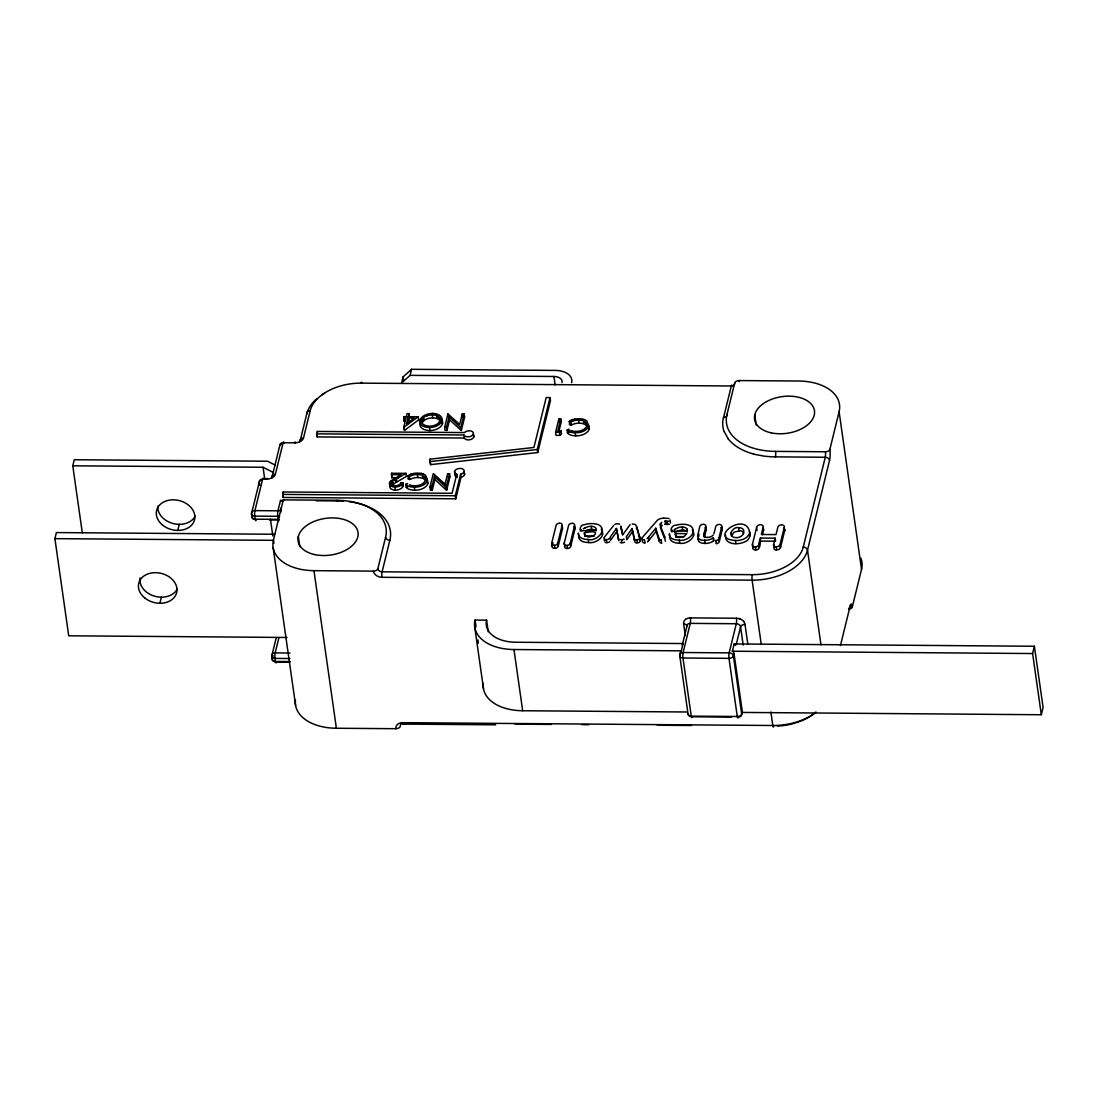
<?xml version="1.0" encoding="UTF-8"?>
<svg xmlns="http://www.w3.org/2000/svg" width="1098" height="1098" viewBox="0 0 1098 1098"><rect width="100%" height="100%" fill="white"/><g stroke="black" fill="none" stroke-linecap="round" stroke-linejoin="round"><path stroke-width="1.5" d="M697.559 536.167L699.783 526.464A3.39 2.072 -8.1 0 1 702.953 524.281M697.999 539.228L699.042 534.218M421.563 421.275L421.577 421.138A8.455 5.174 -8.1 0 1 421.632 420.603L421.728 420.218M704.381 537.471L706.206 529.579A3.418 2.086 -8.1 0 0 705.149 527.685M584.85 536.14L584.438 532.846C602.994 528.742 593.785 537.498 588.995 536.716M675.929 536.606L683.972 536.675L686.758 533.642L675.49 533.546L675.915 536.785A9.58 5.861 -8.1 0 0 675.901 537.457M584.438 532.901L584.424 532.955A9.58 5.861 -8.1 0 0 584.411 533.697L584.424 533.793A5.929 3.623 -8.1 0 0 588.857 536.895M675.49 533.601L675.476 533.669A9.58 5.861 -8.1 0 0 675.462 534.397L675.462 534.452M641.973 538.253L642.412 541.287A2.978 1.825 -8.1 0 0 642.55 542.041M731.419 536.359L734.013 532.146L739.613 530.828M721.729 526.738L718.861 538.459A3.198 1.963 -8.1 0 1 715.869 540.614M552.157 546.2L552.98 542.741M564.674 546.296L564.303 542.879L568.586 525.503A3.486 2.127 -8.1 0 1 571.825 523.266M562.492 528.618L562.066 525.462A3.486 2.127 -8.1 0 0 559.98 523.156M575.009 528.646L574.583 525.558A3.486 2.127 -8.1 0 0 572.497 523.252M763.563 530.183L763.137 527.122A3.665 2.237 -8.1 0 0 760.887 524.693M784.699 530.375L780.541 547.435L780.115 544.347L784.274 527.314A3.719 2.278 -8.1 0 0 782.092 524.858M752.871 547.531L752.501 544.128L756.687 527.136A3.761 2.292 -8.1 0 1 760.159 524.707M669.862 536.867L669.437 533.71A10.143 6.204 -8.1 0 0 671.99 538.555L672.415 538.734A10.266 6.286 -8.1 0 0 673.239 539.118L673.39 539.173A11.296 6.917 -8.1 0 0 675.27 539.749A11.9 7.274 -8.1 0 0 677.082 540.024L677.795 540.092A12.778 7.81 -8.1 0 0 678.77 540.134C686.195 541.973 698.397 533.395 690.958 526.175C686.456 523.622 680.801 523.952 675.943 525.215C671.88 524.528 669.217 532.173 672.498 530.224M721.688 526.971L722.182 529.703A3.404 2.072 -8.1 0 0 720.919 527.726M389.927 486.236L390.078 485.7A6.725 4.117 -8.1 0 1 390.325 485.151M559.307 523.17A3.486 2.127 -8.1 0 0 556.11 525.407L551.731 543.098A3.445 2.1 -8.1 0 0 553.859 545.377M722.127 530.005L719.355 541.328L718.929 538.24M574.542 525.791L570.329 542.961L570.658 546.365A3.418 2.086 -8.1 0 1 567.515 548.547M704.559 536.414L704.092 533.463L705.781 526.518A3.418 2.086 -8.1 0 0 703.598 524.295M390.929 480.883A6.725 4.117 -8.1 0 0 389.639 482.64L389.516 483.079A6.506 3.98 -8.1 0 0 394.662 487.032L395.198 487.004M562.451 528.824L558.251 545.926L557.825 542.824L562.011 525.764M564.303 542.879L564.262 543.085A3.445 2.1 -8.1 0 0 566.362 545.473M425.475 480.046L425.42 480.293A8.674 5.298 -8.1 0 1 425.201 480.924L425.159 481.02A8.757 5.353 -8.1 0 1 424.267 482.365L424.185 482.447M440.12 420.356L440.065 420.589A8.427 5.147 -8.1 0 1 439.447 421.934M442.467 423.293L442.37 423.746A10.664 6.519 -8.1 0 1 442.123 424.446L442.069 424.569A11.447 7 -8.1 0 1 441.327 425.804A11.57 7.082 -8.1 0 1 439.145 427.849L439.076 427.891A10.98 6.712 -8.1 0 1 431.377 430.498L431.198 430.512A10.102 6.176 -8.1 0 1 430.1 430.553L429.14 430.54A11.337 6.931 -8.1 0 1 420.301 426.202A11.337 6.931 -8.1 0 1 424.226 418.722M586.744 425.667L586.689 425.914A8.674 5.298 -8.1 0 1 585.577 427.904M752.501 544.128L752.432 544.471A3.733 2.278 -8.1 0 0 754.738 546.955M763.508 530.512L762.465 534.753M442.425 423.567L442.041 420.232A11.282 6.904 -8.1 0 0 432.653 413.438L432.145 413.466M760.475 538.034C760.31 553.529 757.085 546.131 760.475 538.034L775.147 538.144L773.582 544.663A3.719 2.278 -8.1 0 0 775.888 547.12M427.314 480.293L427.753 483.353L427.259 480.471M588.583 425.928L589.022 428.989L588.528 426.106M749.687 532.64C746.242 509.829 705.204 539.42 736.813 540.559C740.656 540.353 744.746 539.338 747.532 536.51C752.35 527.658 750.195 540.587 745.487 541.479C739.325 545.006 724.296 545.39 725.6 535.289M750.126 535.7L749.44 531.405M582.777 541.534L582.695 541.506A10.266 6.286 -8.1 0 1 581.789 541.094L581.473 540.916A10.143 6.204 -8.1 0 1 578.838 536.167L578.371 533.106A10.143 6.204 -8.1 0 0 580.938 537.855L581.364 538.034A10.266 6.286 -8.1 0 0 582.187 538.418L582.338 538.473A11.296 6.917 -8.1 0 0 584.218 539.036A11.9 7.274 -8.1 0 0 586.03 539.324L586.744 539.379A12.778 7.81 -8.1 0 0 587.718 539.434C596.31 542.165 608.923 529.318 597.888 524.473C593.4 523.156 588.459 523.293 584.04 524.803C580.54 524.021 578.481 531.679 581.405 529.552M582.764 541.547A11.296 6.917 -8.1 0 0 584.658 542.096A11.9 7.274 -8.1 0 0 586.456 542.385L587.183 542.439A12.778 7.81 -8.1 0 0 588.144 542.494C595.363 544.073 606.672 536.661 601.237 529.277M669.904 536.771A10.266 6.286 -8.1 0 0 673.678 542.179L673.829 542.234A11.296 6.917 -8.1 0 0 675.709 542.81A11.9 7.274 -8.1 0 0 677.521 543.085L678.125 543.139A12.778 7.81 -8.1 0 0 679.209 543.194C686.579 544.937 697.738 536.936 692.289 529.977M739.187 527.767C731.844 525.709 727 538.047 736.25 537.567M704.092 533.463L703.928 535.097A7.508 4.584 -8.1 0 0 704.024 535.7L704.038 535.769M286.949 637.471L68.721 635.797L54.9 538.638L56.382 532.571L274.61 534.259M82.309 532.804L72.77 465.799L74.252 459.733L267.555 461.229L275.022 465.003M159.883 603.255L161.379 597.188M177.752 530.416L179.249 524.35M271.975 477.328L279.716 445.761A3.912 2.388 -8.1 0 1 281.623 443.88M271.947 477.095A3.912 3.006 13.8 0 1 275.378 474.295L283.119 442.741L294.621 442.823A3.912 0.741 -89.6 0 1 295.582 443.029M283.86 500.51L280.484 500.482L277.945 510.803A3.912 0.741 -89.6 0 0 277.78 516.293L278.219 519.354A3.912 0.741 -89.6 0 0 278.947 520.74M282.708 494.402L283.298 491.973L452.074 493.276L456.754 474.212A4.886 2.992 -8.1 0 1 456.027 469.56A4.886 2.992 -8.1 0 1 463.603 469.615A4.886 2.992 -8.1 0 1 460.597 474.24L455.313 495.733L455.752 498.794L283.147 497.463L282.708 494.402L455.313 495.733M283.147 497.463L283.298 491.973M273.937 543.332L273.457 539.942L283.284 499.878L336.99 500.304A58.592 35.836 -8.1 0 1 385.59 537.169A3.912 3.006 13.8 0 0 389.859 540.257L382.118 571.811A3.912 0.741 -89.6 0 0 381.953 577.301L752.116 580.156A48.834 29.866 -8.1 0 0 807.51 550.18L829.553 460.35A7.81 1.469 -89.6 0 0 829.868 449.37L839.105 411.736A48.834 29.866 -8.1 0 0 798.589 381.02L739.146 380.567A3.912 2.388 -8.1 0 0 734.713 382.955A3.912 3.006 13.8 0 1 731.309 385.988L723.568 417.556A3.912 3.006 13.8 0 0 726.972 414.522L734.713 382.955M299.603 441.945A3.912 2.388 -8.1 0 0 300.083 441.053L306.781 413.74A48.834 29.866 -8.1 0 1 316.938 398.615M300.083 441.053A3.912 3.006 13.8 0 1 303.487 438.033L310.185 410.707A44.922 27.464 -8.1 0 1 361.146 383.133A3.912 0.741 -89.6 0 1 361.983 382.818M316.773 433.861L317.363 431.432L464.495 432.571A4.886 2.992 -8.1 0 1 472.113 431.445A4.886 2.992 -8.1 0 1 470.946 436.235A4.886 2.992 -8.1 0 1 463.891 434.986L316.773 433.861L317.212 436.922L464.33 438.047A4.886 2.992 -8.1 0 0 471.275 439.337A4.886 2.992 -8.1 0 0 472.703 434.588M317.212 436.922L317.363 431.432M276.257 637.664L271.782 655.945L272.222 659.006A3.912 2.388 -8.1 0 0 275.461 661.463A3.912 0.741 -89.6 0 0 276.49 662.094L289.639 662.19M273.031 655.671L272.222 659.006A3.912 3.006 13.8 0 0 276.49 662.094M278.851 637.965L275.186 652.912A3.912 0.741 -89.6 0 0 275.022 658.402L275.461 661.463L290.256 661.572M411.585 369.299L403.076 376.875L401.594 382.941L410.089 375.365L411.585 369.299L555.423 370.41A19.531 11.941 -8.1 0 1 571.619 382.694M403.899 416.664L403.995 421.097L403.899 416.664L406.342 416.691L407.097 413.603L408.991 413.617L408.662 419.765L408.991 413.617M398.286 477.74L391.753 477.685L391.643 473.252L405.986 473.362L406.411 476.422L393.633 483.847M408.236 416.705L418.242 416.773L418.667 419.834L404.558 430.361L403.735 427.3L405.999 418.05L403.57 418.036M391.753 477.685L391.643 473.252M407.893 418.077L406.466 423.869L414.179 418.118L407.893 418.077L407.619 424.034M273.457 539.942A48.834 29.866 -8.1 0 0 313.959 570.658L373.416 571.125A3.912 2.388 -8.1 0 0 377.849 568.723L385.59 537.169M445.061 484.177L447.641 473.691L449.535 473.705L449.96 476.765L446.694 490.12L445.857 487.059L434.492 476.436L434.932 479.497L432.351 490.01L430.457 489.996L430.018 486.936L433.298 473.581L445.061 484.177L445.5 487.238M449.562 419.834L446.982 430.347L445.088 430.334L444.663 427.273L447.929 413.919L459.691 424.514L462.272 414.028L464.166 414.042L464.605 417.103L461.325 430.457L449.562 419.834L449.137 416.773L460.487 427.397L460.927 430.457M430.457 489.996L431.555 485.536M432.351 490.01L431.912 486.949L434.492 476.436M446.982 430.347L446.557 427.287L449.137 416.773M446.694 490.12L446.255 487.059L449.535 473.705M461.325 430.457L460.886 427.397L464.166 414.042M455.752 498.794L461.023 477.301A4.886 2.992 -8.1 0 0 463.658 472.346M537.718 452.554L537.279 449.494L550.016 397.572L546.186 397.545L533.93 447.462L429.991 459.184L430.142 461.572L430.581 464.632L537.718 452.554L550.455 400.633L550.016 397.572M560.762 418.942L557.825 430.924L561.064 430.951L561.503 434.012L559.925 435.371L556.027 435.343L555.588 432.283L558.868 418.928L560.762 418.942L561.202 422.003L558.992 430.992M570.782 545.981L574.968 528.92M682.503 644.21L686.868 626.409A3.912 3.006 13.8 0 1 690.271 623.376L736.305 623.733A3.912 3.006 13.8 0 1 740.574 626.821L743.181 645.089M731.488 717.076L692.275 716.774A3.912 0.741 -89.6 0 1 691.246 716.143A3.912 2.388 -8.1 0 1 687.993 713.673L679.731 655.547L680.321 653.118A3.912 3.006 13.8 0 1 681.295 650.826L683.08 643.552L515.758 642.248A35.15 21.493 -8.1 0 1 486.592 620.137L475.077 620.054L476.024 626.67M714.414 531.926L715.745 526.615A3.459 2.114 -8.1 0 1 718.97 524.405M713.357 537.787C713.494 545.733 714.524 535.851 712.245 538.473A9.607 5.874 -8.1 0 1 705.561 540.367M732.393 651.224L734.178 643.936L1034.385 646.255L1043.1 707.455L1041.316 714.743L742.289 712.424A3.912 3.006 13.8 0 0 742.303 711.669L734.027 653.53A3.912 3.006 13.8 0 0 732.393 651.224L1032.6 653.543L1034.385 646.255M763.069 527.493L761.353 534.479L776.025 534.602L777.837 527.26A3.706 2.265 -8.1 0 1 781.364 524.871M734.027 653.53L733.423 655.959L741.699 714.098A3.912 3.006 13.8 0 1 738.295 717.118A3.912 0.741 -89.6 0 1 737.266 716.486L691.246 716.143L682.97 658.004A3.912 0.741 -89.6 0 1 683.121 652.514L690.271 623.376A3.912 0.741 -89.6 0 0 690.436 617.886L736.47 618.243A7.974 6.121 13.8 0 1 743.703 621.413M736.209 644.622L740.574 626.821A3.912 2.388 -8.1 0 1 745.007 624.419A7.81 5.998 13.8 0 0 743.538 621.358M742.303 711.669L741.699 714.098A3.912 2.388 -8.1 0 1 737.266 716.486L728.99 658.361A3.912 0.741 -89.6 0 1 729.154 652.871L736.305 623.733A3.912 0.741 -89.6 0 0 736.47 618.243M377.849 568.723A3.912 3.006 13.8 0 0 382.118 571.811L752.281 574.666A44.922 27.464 -8.1 0 0 803.242 547.092L825.271 457.262A3.912 0.741 -89.6 0 0 825.435 451.772A3.912 2.388 -8.1 0 0 829.868 449.37M840.437 645.61L850.236 605.684A7.81 1.469 -89.6 0 1 852.295 606.947L861.532 569.327A48.834 29.866 -8.1 0 0 860.928 558.209M714.386 532.063L713.837 533.82M441.972 420.561L441.945 420.63A10.664 6.519 -8.1 0 1 441.684 421.385L441.657 421.454A11.447 7 -8.1 0 1 440.888 422.744A11.57 7.082 -8.1 0 1 438.706 424.789A10.98 6.712 -8.1 0 1 430.938 427.438L430.663 427.451A10.102 6.176 -8.1 0 1 429.661 427.493L429.826 430.553M602.047 531.734L602.514 534.685M780.102 544.388L778.907 546.2L776.327 546.914L776.711 549.974L779.251 549.329L780.527 547.477M758.938 544.265L758.883 544.457A3.774 2.306 -8.1 0 1 755.479 546.969M719.341 541.355L719.272 541.589A3.198 1.963 -8.1 0 1 716.308 543.675M757.071 530.348L756.577 527.479M558.237 545.994L558.168 546.2A3.418 2.086 -8.1 0 1 554.998 548.451M391.917 485.865L391.972 485.687A5.092 3.116 -8.1 0 1 393.057 484.3M395.184 487.114A7.164 4.378 -8.1 0 0 402.829 482.846L400.962 482.722A5.188 3.17 -8.1 0 1 395.596 485.796M395.609 490.175A7.164 4.378 -8.1 0 0 403.254 485.906L402.897 482.598M400.99 482.64L401.429 485.7L403.337 485.659M421.92 419.683L421.989 419.546A8.798 5.38 -8.1 0 1 429.044 415.14M743.181 533.944L743.744 530.869A6.396 3.912 -8.1 0 0 739.27 527.589M743.072 534.15L742.591 534.891A6.163 3.761 -8.1 0 1 736.703 537.677M604.243 537.361L613.686 525.434M604.682 540.422L605.19 539.681M642.495 537.32L657.551 520.054A6.78 4.145 -8.1 0 1 658.69 519.34L658.924 519.23A6.863 4.2 -8.1 0 1 662.204 518.283L663.617 518.174M439.378 422.057L439.42 422.003A8.825 5.394 -8.1 0 1 436.908 424.253L436.853 424.295A9.621 5.874 -8.1 0 1 432.667 425.818L432.379 425.873A8.784 5.366 -8.1 0 1 430.965 426.065L430.663 426.093A8.262 5.051 -8.1 0 1 429.84 426.134L429.304 426.12A8.482 5.188 -8.1 0 1 428.412 426.079L428.124 426.051A9.004 5.504 -8.1 0 1 426.71 425.818L426.381 425.736A9.868 6.039 -8.1 0 1 425.269 425.393L425.022 425.297A9.758 5.97 -8.1 0 1 424.212 424.94L424.157 424.912A8.866 5.421 -8.1 0 1 423.018 424.157A8.619 5.27 -8.1 0 1 421.893 419.848M632.077 528.563L626.368 536.702L626.821 539.736L632.517 531.624L632.077 528.563L634.493 538.912M616.417 528.44L610.172 537.169L610.529 540.34L616.856 531.501L616.417 528.44L618.366 537.649M659.02 538.789L655.767 528.193L647.12 538.802M648.904 540.326L648.245 541.108M655.767 528.193L656.206 531.254L648.959 540.271L648.575 537.142M648.204 541.177L647.532 541.89M661.847 522.305L659.898 524.364L664.757 537.1M662.272 525.366L660.323 527.424L664.414 538.144M424.226 482.393L424.267 482.351A8.962 5.49 -8.1 0 1 419.271 485.151L418.901 485.275A9.635 5.888 -8.1 0 1 416.224 485.728L415.909 485.755A8.976 5.49 -8.1 0 1 415.03 485.783L414.715 485.783M585.454 428.069L585.536 427.987A8.962 5.49 -8.1 0 1 580.54 430.787L580.252 430.883A9.635 5.888 -8.1 0 1 577.493 431.349L577.177 431.377A8.976 5.49 -8.1 0 1 576.299 431.404L575.983 431.404M713.151 535.097L712.904 535.357A5.504 3.363 -8.1 0 1 707.949 537.361L707.249 537.347M555.588 432.283L559.486 432.31L561.064 430.951M391.231 480.622L401.127 474.707L391.313 474.624M403.735 427.3L418.242 416.773M393.208 480.787L405.986 473.362M392.549 483.038L393.262 482.571M425.557 480.444A9.415 5.765 -8.1 0 0 418.16 477.561L416.952 477.561A9.113 5.572 -8.1 0 0 415.799 477.644L414.811 477.781A9.209 5.627 -8.1 0 0 412.834 478.275L411.256 478.879A9.772 5.97 -8.1 0 0 410.501 479.263L408.25 478.906L408.181 475.599A10.719 6.547 -8.1 0 1 413.356 473.54M408.25 478.906L408.607 478.659A10.719 6.547 -8.1 0 1 409.636 478.069M586.991 426.312A9.415 5.765 -8.1 0 0 579.428 423.197L578.234 423.183A9.113 5.572 -8.1 0 0 577.068 423.265L576.079 423.416A9.209 5.627 -8.1 0 0 574.103 423.897L572.525 424.514A9.772 5.97 -8.1 0 0 571.77 424.885L569.519 424.528L569.45 421.234A10.719 6.547 -8.1 0 1 574.625 419.175M569.519 424.528L569.876 424.281A10.719 6.547 -8.1 0 1 571.097 423.595M713.727 540.889L712.671 541.534A9.607 5.874 -8.1 0 1 706 543.428L705.383 543.4M407.811 475.846L410.062 476.203A9.772 5.97 -8.1 0 1 410.817 475.818L412.395 475.214A9.209 5.627 -8.1 0 1 414.371 474.72L415.36 474.583A9.113 5.572 -8.1 0 1 416.458 474.501L417.734 474.487A9.415 5.765 -8.1 0 1 425.818 479.95M409.705 479.716L409.279 476.656M569.08 421.467L571.344 421.824A9.772 5.97 -8.1 0 1 572.085 421.454L573.664 420.836A9.209 5.627 -8.1 0 1 575.64 420.356L576.628 420.205A9.113 5.572 -8.1 0 1 577.726 420.122L579.003 420.122A9.415 5.765 -8.1 0 1 587.087 425.585M570.974 425.338L570.548 422.277M396.749 481.967L396.447 478.824M624.611 542.151L624.488 542.22A3.28 2.004 -8.1 0 1 622.292 542.755L622.017 542.755M624.076 539.145L624.103 539.132A3.28 2.004 -8.1 0 1 621.866 539.694L621.646 542.755A3.239 1.99 -8.1 0 1 620.178 542.467M583.299 528.783L584.877 527.987M675.709 528.797L674.433 529.442L674.79 532.544M584.397 528.234L587.101 527.013A7.082 4.337 -8.1 0 1 590.477 526.326L591.808 526.354A5.778 3.527 -8.1 0 1 595.61 527.891A7.274 4.447 -8.1 0 1 596.283 529.291L596.338 529.607A7.823 4.79 -8.1 0 1 596.324 530.265L581.666 530.773M675.997 528.66L678.166 527.713A7.082 4.337 -8.1 0 1 681.529 527.026L682.874 527.054A5.778 3.527 -8.1 0 1 686.675 528.605L686.675 528.632M676.395 531.734L678.591 530.773A7.082 4.337 -8.1 0 1 681.968 530.087L683.299 530.114A5.778 3.527 -8.1 0 1 687.101 531.652A7.274 4.447 -8.1 0 1 687.334 531.981M683.972 536.62L679.978 537.416M585.632 530.883L587.54 530.073A7.082 4.337 -8.1 0 1 590.916 529.387L592.247 529.414A5.778 3.527 -8.1 0 1 595.981 530.869M409.664 474.775L410.007 474.611A10.458 6.396 -8.1 0 1 411.393 474.061L411.777 473.938M570.933 420.397L571.276 420.232A10.458 6.396 -8.1 0 1 572.662 419.697L573.046 419.573M427.877 483.642A11.337 6.931 -8.1 0 1 415.291 490.23L414.152 490.202A11.872 7.261 -8.1 0 1 413.273 490.161L411.791 489.983A10.417 6.368 -8.1 0 1 410.776 489.79L410.419 489.694A10.829 6.629 -8.1 0 1 407.303 488.336L407.166 488.226A9.594 5.861 -8.1 0 1 406.411 487.594L405.738 484.287L407.591 483.504M406.178 487.347L408.031 486.565M567.09 429.991L568.86 429.126L569.299 432.187L567.446 432.969L567.241 430.155A9.594 5.861 -8.1 0 0 567.954 430.759L568.146 430.896A10.829 6.629 -8.1 0 0 571.248 432.255M798.671 721.935L796.572 722.649M795.24 723.06L792.303 723.87M428.179 415.332L427.959 415.387A9.662 5.915 -8.1 0 0 426.875 415.73M791.178 724.158L790.615 724.282A44.867 27.436 -8.1 0 1 777.425 726.08M574.721 419.134L575.05 419.065A11.584 7.082 -8.1 0 1 577.177 418.791L577.781 418.763A11.323 6.917 -8.1 0 1 578.413 418.736L579.456 418.75A10.898 6.67 -8.1 0 1 579.881 418.763L581.816 418.942A9.758 5.97 -8.1 0 1 582.462 419.052L583.079 419.189A10.376 6.341 -8.1 0 1 583.669 419.34L583.807 419.381A9.909 6.066 -8.1 0 1 584.877 419.765L585.33 419.971A9.69 5.929 -8.1 0 1 586.044 420.369L586.428 420.616A9.402 5.751 -8.1 0 1 586.867 420.959L588.679 425.448L587.979 424.679M413.452 473.513L413.781 473.444A11.584 7.082 -8.1 0 1 415.909 473.169L416.513 473.128A11.323 6.917 -8.1 0 1 417.144 473.114L418.187 473.128A10.898 6.67 -8.1 0 1 418.599 473.142L420.548 473.32A9.758 5.97 -8.1 0 1 423.361 474.089M429.222 415.099L429.455 415.058A9.772 5.97 -8.1 0 1 431.912 414.824L432.653 414.838A9.168 5.614 -8.1 0 1 440.271 420.273M672.662 531.473L687.375 530.965A7.823 4.79 -8.1 0 0 687.389 530.32L687.348 530.018A7.274 4.447 -8.1 0 0 686.689 528.632M430.142 461.572L537.279 449.494M632.215 523.966L635.358 524.446L636.689 526.82M664.647 524.254L665.91 524.226A3.637 2.223 -8.1 0 1 666.321 524.268L666.802 524.336A3.308 2.018 -8.1 0 0 667.337 524.391L667.886 524.405A2.429 1.482 -8.1 0 0 669.355 524.185M755.397 546.749L755.863 549.796M554.504 545.198L554.97 548.245M567.007 545.294L567.488 548.355M715.731 540.422L716.28 543.483M663.851 518.16L668.408 518.393A2.814 1.716 -8.1 0 1 669.039 518.558M664.729 521.166L665.484 521.166A3.637 2.223 -8.1 0 1 665.882 521.207L666.417 521.289A3.308 2.018 -8.1 0 0 666.898 521.33L667.46 521.344A2.429 1.482 -8.1 0 0 668.915 521.125M705.561 540.326L704.71 540.34M644.512 539.873L645.034 542.934M606.48 539.585L606.686 539.571A2.704 1.647 -8.1 0 0 607.359 539.53M639.585 542.138A2.731 1.674 -8.1 0 1 637.334 542.851L636.895 539.804A2.731 1.674 -8.1 0 0 639.16 539.077M604.778 539.242A2.759 1.688 -8.1 0 0 606.123 539.557L607.112 542.632A2.704 1.647 -8.1 0 0 607.798 542.59M414.866 487.141L413.713 487.141A11.872 7.261 -8.1 0 1 412.834 487.1L411.434 486.936A10.417 6.368 -8.1 0 1 410.35 486.73L409.979 486.634A10.829 6.629 -8.1 0 1 406.878 485.275L406.685 485.138A9.594 5.861 -8.1 0 1 405.972 484.534L405.821 484.369M575.681 432.777L576.134 432.777A11.337 6.931 -8.1 0 0 588.72 426.202M567.488 433.01L567.639 433.175A9.594 5.861 -8.1 0 0 568.38 433.82L568.49 433.888A10.829 6.629 -8.1 0 0 571.687 435.316L571.976 435.398A10.417 6.368 -8.1 0 0 573.06 435.604L574.542 435.782A11.872 7.261 -8.1 0 0 575.421 435.824L576.56 435.837A11.337 6.931 -8.1 0 0 589.159 429.263M705.149 543.4L704.559 540.34M667.227 521.344L667.584 524.405M440.682 422.14A9.168 5.614 -8.1 0 0 433.079 417.926L432.351 417.885A9.772 5.97 -8.1 0 0 429.881 418.118L429.661 418.16A8.784 5.366 -8.1 0 0 428.618 418.379L428.247 418.489A9.662 5.915 -8.1 0 0 427.314 418.791A8.798 5.38 -8.1 0 0 422.414 422.606L422.401 422.661A8.578 5.243 -8.1 0 0 422.167 423.279M410.089 375.365L553.941 376.477A9.772 5.97 -8.1 0 1 562.039 382.626M361.146 383.133L731.309 385.988A3.912 0.741 -89.6 0 1 732.229 386.002M407.523 416.664L409.417 416.677M448.808 416.979L447.929 413.919M464.605 417.103L462.711 417.089L462.272 414.028M561.202 422.003L559.307 421.989L558.868 418.928M408.332 421.124L411.476 421.152M444.663 427.273L446.557 427.287M726.972 414.522A58.592 35.836 -8.1 0 0 775.572 451.388L825.435 451.772M755.973 454.613L763.728 456.054A62.559 38.252 -8.1 0 0 775.408 456.864L825.271 457.262A3.912 3.006 13.8 0 1 829.553 460.35M72.77 465.799L263.053 467.268L273.58 472.607M448.066 476.752L449.96 476.765M267.473 479.304A3.912 0.741 -89.6 0 0 266.512 479.099L262.669 479.071A3.912 3.006 13.8 0 0 259.279 482.091L251.524 513.658L251.964 516.719A3.912 3.006 13.8 0 0 254.256 519.381M430.018 486.936L431.912 486.949M316.018 500.757L338.019 500.935A62.504 38.224 -8.1 0 1 343.496 501.127M269.394 519.903L277.616 519.972M584.877 535.906L594.54 535.975M760.914 541.094L773.953 541.19M54.9 538.638L273.114 540.326M475.077 620.054A46.871 28.672 -8.1 0 0 513.96 649.536L681.295 650.826M289.982 653.022L275.186 652.912A3.912 3.006 13.8 0 0 271.782 655.945A3.912 2.388 -8.1 0 0 275.022 658.402L289.817 658.512M483.381 683.423A46.871 28.672 -8.1 0 0 522.675 710.735L687.115 711.998M295.458 699.797A48.834 29.866 -8.1 0 0 336.386 728.249L395.843 728.701A7.81 5.998 13.8 0 1 402.637 722.649L772.8 725.504A48.834 29.866 -8.1 0 0 815.663 712.561M402.637 722.649A3.912 0.741 -89.6 0 0 403.68 723.28L407.097 723.308M515.058 724.131L551.045 724.419M581.899 724.653L588.748 724.707M657.304 725.229L691.575 725.504M403.131 724.09L495.665 724.817M679.648 543.208L679.333 540.147M588.597 542.494L588.267 539.447M575.874 435.837L574.981 432.763A11.872 7.261 -8.1 0 1 574.103 432.722L572.703 432.557A10.417 6.368 -8.1 0 1 571.619 432.351L571.317 432.283M395.28 490.065L394.937 487.004M429.153 427.493L428.714 427.479A11.337 6.931 -8.1 0 1 419.614 420.671M575.846 431.404L575.132 431.377A9.402 5.751 -8.1 0 1 574.172 431.308L573.266 431.171A9.607 5.874 -8.1 0 1 571.88 430.828L570.823 430.43M432.996 413.466L432.708 413.466A11.282 6.904 -8.1 0 0 419.985 420.15M414.426 485.783L413.864 485.755A9.402 5.751 -8.1 0 1 412.903 485.673L411.997 485.536A9.607 5.874 -8.1 0 1 410.611 485.206L409.554 484.808M621.495 539.694L621.29 539.694A3.239 1.99 -8.1 0 1 619.739 539.42M704.998 543.4L704.175 543.373M704.477 540.34L703.818 540.312A7.823 4.79 -8.1 0 1 698.054 538.089L698.603 541.108M661.202 539.996L661.6 543.057M606.755 542.645L606.549 542.632A2.759 1.688 -8.1 0 1 605.218 542.302M704.243 543.373L704.326 543.373A7.823 4.79 -8.1 0 1 698.493 541.149M644.677 542.934L644.636 542.934A3.074 1.88 -8.1 0 1 643.414 542.7M644.155 539.873L644.114 539.859A3.074 1.88 -8.1 0 1 642.975 539.64M666.088 521.234L666.733 524.336M421.193 473.43L421.81 473.567A10.376 6.341 -8.1 0 1 422.401 473.718L422.538 473.76M755.657 454.531L753.736 454.037M423.608 474.144L424.061 474.35A9.69 5.929 -8.1 0 1 424.775 474.748L425.159 474.995A9.402 5.751 -8.1 0 1 425.599 475.338L427.41 479.826L426.038 478.399A9.402 5.751 -8.1 0 0 425.777 478.193M425.448 477.959L425.214 477.795A9.69 5.929 -8.1 0 0 424.487 477.41L424.157 477.246A9.909 6.066 -8.1 0 0 423.279 476.916M586.867 423.677L586.483 423.43A9.69 5.929 -8.1 0 0 585.756 423.032L585.426 422.881A9.909 6.066 -8.1 0 0 584.671 422.579M280.484 500.482L282.625 501.333L283.298 499.961M434.932 479.497L446.296 490.106M636.291 527.96L636.909 529.181M728.235 438.747L724.364 431.885M659.418 541.781L658.676 537.924M634.919 541.945L632.517 531.624M664.578 536.648L665.333 541.204M639.53 536.51L639.791 537.512M639.969 539.571L640.23 540.559M656.206 531.254L659.102 540.957M618.792 540.683L616.856 531.501M620.864 526.12L621.043 526.944M621.303 529.181L621.482 530.005M634.424 540.408L633.985 537.347M622.511 534.753L621.07 527.04L622.744 534.781L629.854 524.968A5.696 3.486 -8.1 0 1 630.156 524.707M474.803 627.603L483.504 688.803M1032.6 653.543L1041.316 714.743M839.105 411.736L861.532 569.327M820.975 644.828L807.51 550.18A3.912 3.006 13.8 0 0 803.242 547.092M784.205 527.699L784.631 530.759M775.147 538.144L775.586 541.204M773.651 544.265L774.008 547.71A3.719 2.278 -8.1 0 0 776.327 550.18M754.779 414.742L756.22 424.899M761.257 644.375L752.116 580.156A3.912 0.741 -89.6 0 1 752.281 574.666M770.878 711.984L772.8 725.504A3.912 0.741 -89.6 0 0 773.788 726.3M738.611 527.74L739.05 530.801M735.454 540.573L735.893 543.634M745.007 624.419L747.848 644.361M731.117 532.599L731.556 535.659M705.726 526.848L706.151 529.909M693.14 532.324L693.565 535.385M682.27 527.026L682.695 530.087M670.082 519.944L670.507 523.005M685.481 619.437A7.974 6.121 13.8 0 0 684.232 620.905A7.81 5.998 13.8 0 0 683.629 623.952L685.289 635.577M665.182 521.152L665.621 524.213M660.68 523.485L661.106 526.546M639.805 538.212L640.244 541.273M618.105 536.606L618.545 539.667M603.996 537.938L604.422 540.998M578.632 420.109L579.058 423.169M591.218 526.326L591.644 529.387M553.941 376.477L555.121 384.849M559.486 432.31L559.925 435.371M551.786 542.783L552.225 545.843M513.96 649.536L522.675 710.735M473.389 433.847L473.814 436.908M463.891 434.986L464.33 438.047M486.592 620.137L488.239 631.721M464.152 471.481L464.591 474.542M460.597 474.24L461.023 477.301M456.754 474.212L457.193 477.273M454.558 471.413L454.997 474.473M477.904 639.901L478.371 643.208M432.31 414.824L432.749 417.885M429.991 459.184L430.581 464.632M421.687 420.41L422.112 423.471M419.793 420.397L420.218 423.457M417.35 474.487L417.789 477.548M403.076 376.875L403.556 380.21M414.262 487.155L414.701 490.216M404.119 427.3L404.558 430.361M394.978 478.22L395.404 481.281M391.89 485.947L391.533 482.626A5.092 3.116 -8.1 0 1 392.617 481.24M389.529 482.983L389.968 486.043M313.959 570.658L336.386 728.249M298.327 536.483L299.768 546.653M263.053 467.268L264.714 479.002M270.437 519.203L272.826 535.948M273.169 547.82L295.595 705.396M259.704 485.151L259.279 482.091A3.912 2.388 -8.1 0 1 261.983 479.922M177.245 589.008A19.531 15.001 13.8 0 1 154.379 596.118A19.531 15.001 13.8 0 1 140.091 577.877M195.115 516.184A19.531 15.001 13.8 0 1 172.935 523.485A19.531 15.001 13.8 0 1 157.81 506.123M456.59 477.054A4.886 2.992 -8.1 0 1 455.272 473.814M403.68 723.28A3.912 3.006 13.8 0 0 400.276 726.3A3.912 2.388 -8.1 0 1 395.843 728.701M815.965 712.012A44.867 27.436 -8.1 0 1 799.701 721.551M850.236 605.684A3.912 3.006 13.8 0 1 848.919 608.21M852.295 606.947A3.912 2.388 -8.1 0 1 848.576 609.321M739.146 380.567A7.81 5.998 13.8 0 1 739.174 381.679M321.892 394.896A48.834 29.866 -8.1 0 1 324.651 393.194M306.781 413.74A3.912 3.006 13.8 0 1 310.185 410.707M280.786 512.203A7.81 1.469 -89.6 0 1 281.349 507.77A3.912 3.006 13.8 0 1 277.945 510.803L254.928 510.625A3.912 3.006 13.8 0 0 251.524 513.658A3.912 2.388 -8.1 0 0 254.777 516.115L277.78 516.293A3.912 2.388 -8.1 0 1 279.619 516.636M738.94 618.572A7.713 5.929 13.8 0 1 740.409 619.094M685.577 619.368A7.81 5.998 13.8 0 1 686.758 618.668A7.919 6.08 13.8 0 1 690.436 617.886M683.629 623.952A3.912 2.388 -8.1 0 1 686.868 626.409M381.953 577.301A7.81 5.998 13.8 0 1 373.416 571.125M775.572 451.388A3.912 0.741 -89.6 0 1 775.408 456.878M338.019 500.935A3.912 0.741 -89.6 0 1 337.923 501.264M337.237 501.388A3.912 0.741 -89.6 0 1 336.99 500.304M279.331 519.464A3.912 2.388 -8.1 0 0 278.219 519.354L255.203 519.176A3.912 2.388 -8.1 0 1 251.964 516.719M303.487 438.033A7.81 4.776 -8.1 0 1 294.621 442.823M692.275 716.774A3.912 3.006 13.8 0 1 687.993 713.673M682.16 644.91A3.912 3.006 13.8 0 1 683.08 643.552M753.406 453.982A62.559 38.252 -8.1 0 1 728.125 438.747M724.213 431.857A62.559 38.252 -8.1 0 1 723.417 417.501M349.027 501.662A62.504 38.224 -8.1 0 1 389.859 540.257M284.108 443.139A3.912 0.741 -89.6 0 0 283.119 442.741A3.912 3.006 13.8 0 0 279.716 445.761M275.378 474.295A7.81 4.776 -8.1 0 1 266.512 479.099M263.63 479.263A3.912 0.741 -89.6 0 0 262.669 479.071L254.928 510.625A3.912 0.741 -89.6 0 0 254.777 516.115L255.203 519.176A3.912 0.741 -89.6 0 0 256.191 519.985M636.758 542.906A2.58 1.578 -8.1 0 1 635.467 542.632M609.651 541.602A2.704 1.647 -8.1 0 1 608.594 542.343M661.545 543.167A3.116 1.908 -8.1 0 1 660.31 542.81M759.226 547.559A3.774 2.306 -8.1 0 1 755.918 550.029M755.177 550.016A3.733 2.278 -8.1 0 1 752.926 547.545M762.643 528.207A3.665 2.237 -8.1 0 1 763.494 530.169M783.533 528.22A3.719 2.278 -8.1 0 1 784.631 530.361M436.496 416.869A11.282 6.904 -8.1 0 1 442.59 423.293M422.387 476.656A10.376 6.341 -8.1 0 1 422.771 476.752M395.102 490.092A6.506 3.98 -8.1 0 1 389.804 486.249M583.587 422.263A10.376 6.341 -8.1 0 1 584.04 422.387M573.801 526.573A3.486 2.127 -8.1 0 1 574.94 528.605M566.801 548.533A3.445 2.1 -8.1 0 1 564.715 546.296M561.462 526.56A3.486 2.127 -8.1 0 1 562.423 528.509M554.284 548.437A3.445 2.1 -8.1 0 1 552.198 546.2M734.178 643.936A3.912 3.006 13.8 0 1 735.495 645.322M636.332 539.845A2.58 1.578 -8.1 0 1 635.028 539.571M609.212 538.542A2.704 1.647 -8.1 0 1 608.155 539.283M614.88 524.405A3.431 2.1 -8.1 0 1 617.241 523.773L618.009 523.815A3.459 2.114 -8.1 0 1 619.588 524.171M661.12 540.106A3.116 1.908 -8.1 0 1 659.871 539.749M641.959 538.857A3.074 1.88 -8.1 0 1 641.808 538.102M671.221 531.693A3.445 2.114 -8.1 0 1 672.676 531.405M271.741 477.863A3.912 2.388 -8.1 0 1 271.494 478.22M427.451 480.581A11.337 6.931 -8.1 0 1 414.852 487.169M395.143 485.591A4.516 2.759 -8.1 0 1 391.341 482.996M707.139 537.485A4.282 2.621 -8.1 0 1 703.736 535.851M719.615 524.419A3.404 2.072 -8.1 0 1 721.674 526.628M580.169 530.993A3.445 2.114 -8.1 0 1 581.611 530.705M570.164 543.304A3.418 2.086 -8.1 0 1 567.076 545.486M557.66 543.208A3.418 2.086 -8.1 0 1 554.572 545.39M679.909 537.608A5.929 3.623 -8.1 0 1 675.352 534.52M739.709 530.636A6.396 3.912 -8.1 0 1 743.895 533.01M729.154 652.871L683.121 652.514A3.912 3.006 13.8 0 0 679.731 655.547A3.912 2.388 -8.1 0 0 682.97 658.004L728.99 658.361A3.912 2.388 -8.1 0 0 733.423 655.959A3.912 3.006 13.8 0 0 729.154 652.871M639.503 536.387L636.758 527.013L639.928 539.447L639.503 536.387M771.194 432.845A30.277 18.515 -8.1 0 0 814.524 411.105A30.277 18.515 -8.1 0 0 767.804 400.948A30.277 18.515 -8.1 0 0 771.194 432.845M314.742 554.6A30.277 18.515 -8.1 0 0 358.072 532.846A30.277 18.515 -8.1 0 0 311.338 522.703A30.277 18.515 -8.1 0 0 314.742 554.6M144.703 597.916A19.531 15.001 13.8 0 0 176.558 593.044A19.531 15.001 13.8 0 0 151.867 572.923A19.531 15.001 13.8 0 0 144.703 597.916M162.573 525.077A19.531 15.001 13.8 0 0 194.428 520.205A19.531 15.001 13.8 0 0 169.723 500.084A19.531 15.001 13.8 0 0 162.573 525.077"/></g></svg>
